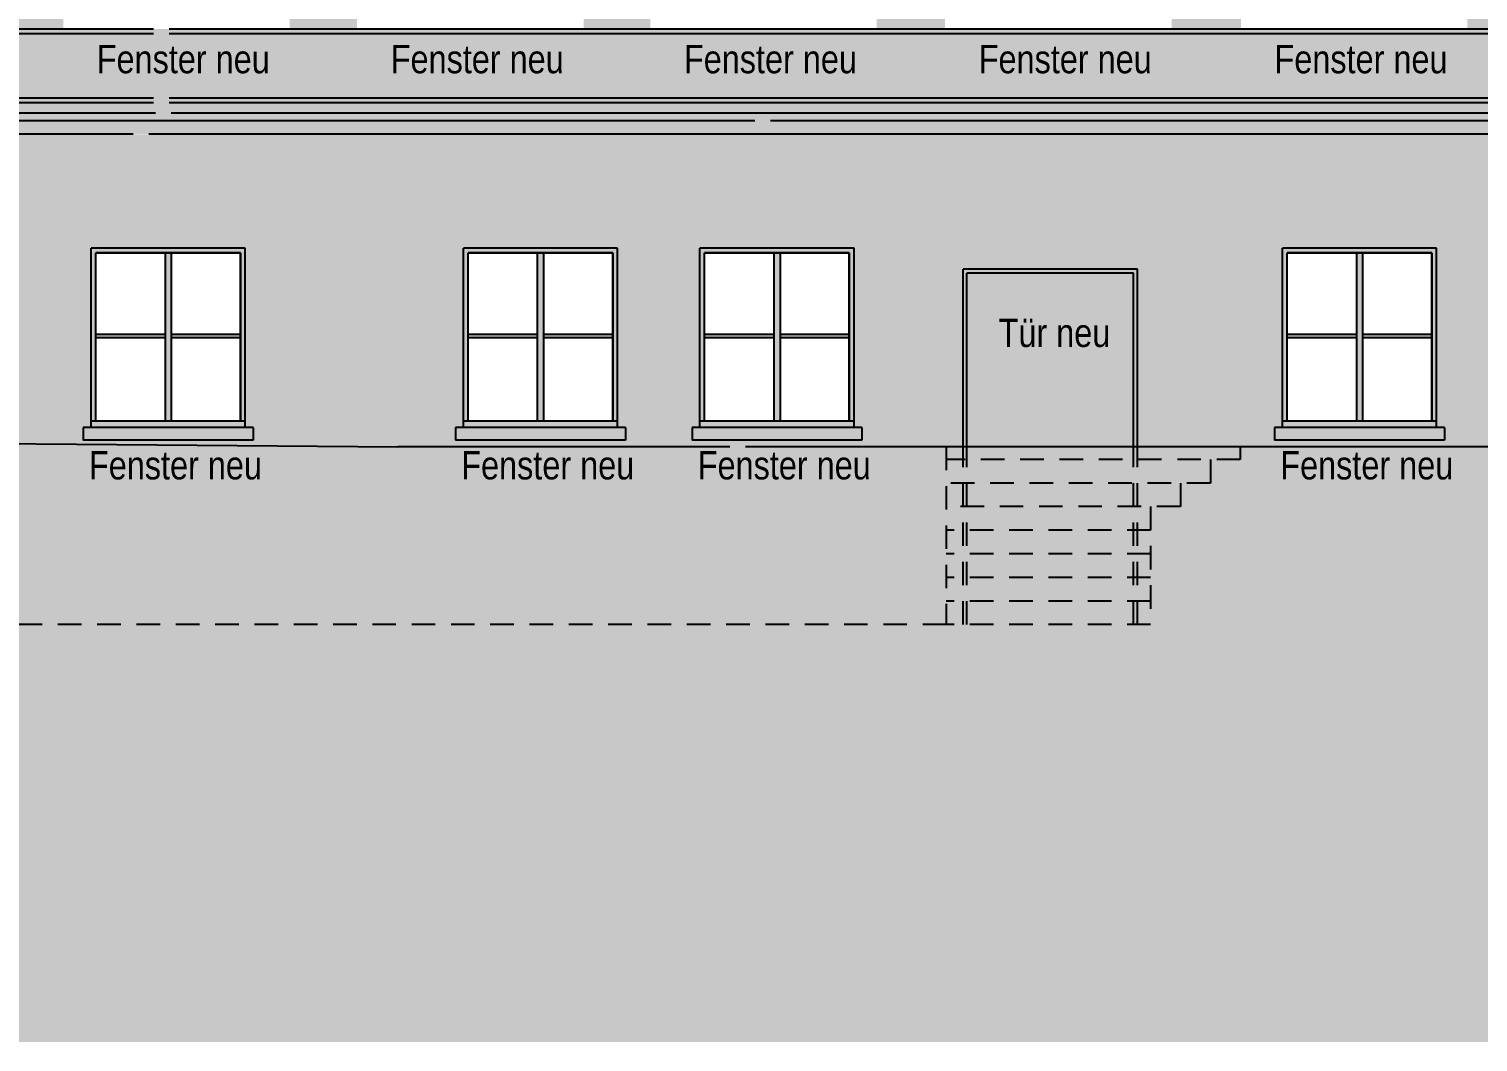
# Model space of a CAD drawing. Header units: metres. Extents: x 11 to 190, y 38 to 70.
# Drawn here: x 85.73 to 94.95, y 37.58 to 44.02 of the extents above; entities that cross this region are included whole.
import ezdxf
from ezdxf.enums import TextEntityAlignment as Align

# ---------------------------------------------------------------- set-up
doc = ezdxf.new("R2010")
doc.units = ezdxf.units.M
doc.header["$LTSCALE"] = 0.01
doc.header["$XCLIPFRAME"] = 2
doc.linetypes.add('AUSGEZOGEN', pattern=[1000, 1000, 0])
doc.linetypes.add('GESTRICHELT', pattern=[9, 6, -3])
for name, color, linetype in [('A_ansicht', 9, 'CONTINUOUS'), ('A_Fensterrahmen', 1, 'CONTINUOUS'), ('A_Glasbild', 7, 'CONTINUOUS'), ('A_Schraff_Fensterrahmen', 255, 'CONTINUOUS'), ('A_Schraff_gelände', 251, 'CONTINUOUS'), ('A_Schraff_Gewaende', 23, 'CONTINUOUS'), ('A_Schraff_Paneel', 14, 'CONTINUOUS'), ('A_Schraff_Sims', 17, 'CONTINUOUS'), ('A_schraff_tuer', 117, 'CONTINUOUS'), ('A_TEXT', 2, 'CONTINUOUS'), ('FASSADE', 7, 'AUSGEZOGEN'), ('FASSADE_STRUKTUR', 8, 'AUSGEZOGEN')]:
    doc.layers.add(name, color=color, linetype=linetype)
doc.styles.add('arial-n', font='ARIALN.TTF')
picture_1 = doc.add_image_def('image1.jpg', size_in_pixel=(60, 84))

msp = doc.modelspace()

# ---------------------------------------------------------------- hatches: boundary and pattern name
at = {"layer": 'A_Schraff_Fensterrahmen'}
h = msp.add_hatch(color=256, dxfattribs=at)
h.paths.add_polyline_path([(86.6374, 42.5958), (86.5974, 42.5958), (86.5974, 41.5258), (86.6374, 41.5258)], flags=17)
h.paths.add_polyline_path([(87.1075, 42.6258), (86.1274, 42.6258), (86.1274, 41.5258), (86.1574, 41.5258), (86.1574, 42.5958), (87.0775, 42.5958), (87.0775, 41.5258), (87.1075, 41.5258)])
h.paths.add_polyline_path([(87.1075, 41.5258), (86.1274, 41.5258), (86.1274, 41.4858), (87.1075, 41.4858)])
h = msp.add_hatch(color=256, dxfattribs=at)
h.paths.add_polyline_path([(89.0053, 42.5958), (88.9653, 42.5958), (88.9653, 41.5258), (89.0053, 41.5258)], flags=17)
h.paths.add_polyline_path([(89.4753, 42.6258), (88.4953, 42.6258), (88.4953, 41.5258), (88.5253, 41.5258), (88.5253, 42.5958), (89.4453, 42.5958), (89.4453, 41.5258), (89.4753, 41.5258)])
h.paths.add_polyline_path([(89.4753, 41.5258), (88.4953, 41.5258), (88.4953, 41.4858), (89.4753, 41.4858)])
h = msp.add_hatch(color=256, dxfattribs=at)
h.paths.add_polyline_path([(90.5096, 42.5958), (90.4696, 42.5958), (90.4696, 41.5258), (90.5096, 41.5258)], flags=17)
h.paths.add_polyline_path([(90.9796, 42.6258), (89.9996, 42.6258), (89.9996, 41.5258), (90.0296, 41.5258), (90.0296, 42.5958), (90.9496, 42.5958), (90.9496, 41.5258), (90.9796, 41.5258)])
h.paths.add_polyline_path([(90.9796, 41.5258), (89.9996, 41.5258), (89.9996, 41.4858), (90.9796, 41.4858)])
h = msp.add_hatch(color=256, dxfattribs=at)
h.paths.add_polyline_path([(94.2146, 42.5958), (94.1746, 42.5958), (94.1746, 41.5258), (94.2146, 41.5258)], flags=17)
h.paths.add_polyline_path([(94.6846, 42.6258), (93.7046, 42.6258), (93.7046, 41.5258), (93.7346, 41.5258), (93.7346, 42.5958), (94.6546, 42.5958), (94.6546, 41.5258), (94.6846, 41.5258)])
h.paths.add_polyline_path([(94.6846, 41.5258), (93.7046, 41.5258), (93.7046, 41.4858), (94.6846, 41.4858)])
h = msp.add_hatch(color=256, dxfattribs=at)
h.paths.add_polyline_path([(87.0775, 42.0758), (86.6374, 42.0758), (86.6374, 42.0558), (87.0775, 42.0558)])
h.paths.add_polyline_path([(86.5974, 42.0758), (86.1574, 42.0758), (86.1574, 42.0558), (86.5974, 42.0558)])
h = msp.add_hatch(color=256, dxfattribs=at)
h.paths.add_polyline_path([(89.4453, 42.0758), (89.0053, 42.0758), (89.0053, 42.0558), (89.4453, 42.0558)])
h.paths.add_polyline_path([(88.9653, 42.0758), (88.5253, 42.0758), (88.5253, 42.0558), (88.9653, 42.0558)])
h = msp.add_hatch(color=256, dxfattribs=at)
h.paths.add_polyline_path([(90.9496, 42.0758), (90.5096, 42.0758), (90.5096, 42.0558), (90.9496, 42.0558)])
h.paths.add_polyline_path([(90.4696, 42.0758), (90.0296, 42.0758), (90.0296, 42.0558), (90.4696, 42.0558)])
h = msp.add_hatch(color=256, dxfattribs=at)
h.paths.add_polyline_path([(94.6546, 42.0758), (94.2146, 42.0758), (94.2146, 42.0558), (94.6546, 42.0558)])
h.paths.add_polyline_path([(94.1746, 42.0758), (93.7346, 42.0758), (93.7346, 42.0558), (94.1746, 42.0558)])
at = {"layer": 'A_Schraff_gelände'}
msp.add_hatch(color=256, dxfattribs=at).paths.add_polyline_path([(11.3282, 41.598), (11.3282, 37.5789), (154.2308, 37.5789), (154.2216, 40.16), (110.1494, 40.16), (110.1494, 41.3633), (91.5663, 41.3633), (88.0786, 41.3633), (81.6712, 41.4133), (71.368, 41.4147), (60.93, 41.416), (60.93, 41.5372), (60.58, 41.5372), (60.58, 41.6622), (55.0967, 41.6622), (55.0967, 41.598), (46.9467, 41.598)])
at = {"layer": 'A_Schraff_Gewaende'}
for points in [[(87.1575, 41.4858), (87.1075, 41.4858), (86.0774, 41.4858), (86.0774, 41.4058), (87.1575, 41.4058)], [(89.5253, 41.4858), (89.4753, 41.4858), (88.4453, 41.4858), (88.4453, 41.4058), (89.5253, 41.4058)], [(91.0296, 41.4858), (90.9796, 41.4858), (89.9496, 41.4858), (89.9496, 41.4058), (91.0296, 41.4058)], [(94.7346, 41.4858), (94.6846, 41.4858), (93.6546, 41.4858), (93.6546, 41.4058), (94.7346, 41.4058)]]:
    msp.add_hatch(color=256, dxfattribs=at).paths.add_polyline_path(points)
at = {"layer": 'A_Schraff_Paneel'}
h = msp.add_hatch(color=256, dxfattribs=at)
h.paths.add_polyline_path([(59.2, 46.9703), (59.2, 43.4844), (110.3894, 43.4844), (116.8374, 43.4842), (116.8374, 46.9701)])
h.paths.add_polyline_path([(106.5637, 44.0188), (106.5637, 44.0988), (106.6137, 44.0988), (106.6137, 46.4588), (107.9537, 46.4588), (107.9537, 44.0988), (108.0037, 44.0988), (108.0037, 44.0188)], flags=16)
h.paths.add_polyline_path([(104.6616, 44.0188), (104.6616, 44.0988), (104.7116, 44.0988), (104.7116, 46.4588), (106.0516, 46.4588), (106.0516, 44.0988), (106.1016, 44.0988), (106.1016, 44.0188)], flags=16)
h.paths.add_polyline_path([(102.7499, 44.0188), (102.7499, 44.0988), (102.7999, 44.0988), (102.7999, 46.4588), (104.1399, 46.4588), (104.1399, 44.0988), (104.1899, 44.0988), (104.1899, 44.0188)], flags=16)
h.paths.add_polyline_path([(100.89, 44.0188), (100.89, 44.0988), (100.94, 44.0988), (100.94, 46.4588), (102.28, 46.4588), (102.28, 44.0988), (102.33, 44.0988), (102.33, 44.0188)], flags=16)
h.paths.add_polyline_path([(99.0201, 44.0188), (99.0201, 44.0988), (99.0701, 44.0988), (99.0701, 46.4588), (100.4101, 46.4588), (100.4101, 44.0988), (100.4601, 44.0988), (100.4601, 44.0188)], flags=16)
h.paths.add_polyline_path([(97.1502, 44.0187), (97.1502, 44.0987), (97.2002, 44.0987), (97.2002, 46.4587), (98.5402, 46.4587), (98.5402, 44.0987), (98.5902, 44.0987), (98.5902, 44.0187)], flags=16)
h.paths.add_polyline_path([(95.3004, 44.0187), (95.3004, 44.0987), (95.3504, 44.0987), (95.3504, 46.4587), (96.6904, 46.4587), (96.6904, 44.0987), (96.7404, 44.0987), (96.7404, 44.0187)], flags=16)
h.paths.add_polyline_path([(93.4405, 44.0187), (93.4405, 44.0987), (93.4905, 44.0987), (93.4905, 46.4587), (94.8305, 46.4587), (94.8305, 44.0987), (94.8805, 44.0987), (94.8805, 44.0187)], flags=16)
h.paths.add_polyline_path([(91.5592, 44.0187), (91.5592, 44.0987), (91.6092, 44.0987), (91.6092, 46.4587), (92.9492, 46.4587), (92.9492, 44.0987), (92.9992, 44.0987), (92.9992, 44.0187)], flags=16)
h.paths.add_polyline_path([(89.6843, 44.0187), (89.6843, 44.0987), (89.7343, 44.0987), (89.7343, 46.4587), (91.0743, 46.4587), (91.0743, 44.0987), (91.1243, 44.0987), (91.1243, 44.0187)], flags=16)
h.paths.add_polyline_path([(87.8194, 44.0187), (87.8194, 44.0987), (87.8694, 44.0987), (87.8694, 46.4587), (89.2094, 46.4587), (89.2094, 44.0987), (89.2594, 44.0987), (89.2594, 44.0187)], flags=16)
h.paths.add_polyline_path([(85.9495, 44.0187), (85.9495, 44.0987), (85.9995, 44.0987), (85.9995, 46.4587), (87.3395, 46.4587), (87.3395, 44.0987), (87.3895, 44.0987), (87.3895, 44.0187)], flags=16)
h.paths.add_polyline_path([(84.0099, 44.0188), (84.0099, 44.0988), (84.0599, 44.0988), (84.0599, 46.4588), (85.3999, 46.4588), (85.3999, 44.0988), (85.4499, 44.0988), (85.4499, 44.0188)], flags=16)
h.paths.add_polyline_path([(82.1898, 44.0187), (82.1898, 44.0987), (82.2398, 44.0987), (82.2398, 46.4587), (83.5798, 46.4587), (83.5798, 44.0987), (83.6298, 44.0987), (83.6298, 44.0187)], flags=16)
h.paths.add_polyline_path([(80.3499, 44.0187), (80.3499, 44.0987), (80.3999, 44.0987), (80.3999, 46.4587), (81.7399, 46.4587), (81.7399, 44.0987), (81.7899, 44.0987), (81.7899, 44.0187)], flags=16)
h.paths.add_polyline_path([(78.48, 44.0187), (78.48, 44.0987), (78.53, 44.0987), (78.53, 46.4587), (79.87, 46.4587), (79.87, 44.0987), (79.92, 44.0987), (79.92, 44.0187)], flags=16)
h.paths.add_polyline_path([(76.6301, 44.0187), (76.6301, 44.0987), (76.6801, 44.0987), (76.6801, 46.4587), (78.0201, 46.4587), (78.0201, 44.0987), (78.0701, 44.0987), (78.0701, 44.0187)], flags=16)
h.paths.add_polyline_path([(74.7702, 44.0187), (74.7702, 44.0987), (74.8202, 44.0987), (74.8202, 46.4587), (76.1602, 46.4587), (76.1602, 44.0987), (76.2102, 44.0987), (76.2102, 44.0187)], flags=16)
h.paths.add_polyline_path([(72.8904, 44.0187), (72.8904, 44.0987), (72.9404, 44.0987), (72.9404, 46.4587), (74.2804, 46.4587), (74.2804, 44.0987), (74.3304, 44.0987), (74.3304, 44.0187)], flags=16)
h.paths.add_polyline_path([(71.0105, 44.0187), (71.0105, 44.0987), (71.0605, 44.0987), (71.0605, 46.4587), (72.4005, 46.4587), (72.4005, 44.0987), (72.4505, 44.0987), (72.4505, 44.0187)], flags=16)
h.paths.add_polyline_path([(69.1053, 44.0187), (69.1053, 44.0987), (69.1553, 44.0987), (69.1553, 46.4587), (70.4953, 46.4587), (70.4953, 44.0987), (70.5453, 44.0987), (70.5453, 44.0187)], flags=16)
h.paths.add_polyline_path([(67.3304, 44.0187), (67.3304, 44.0987), (67.3804, 44.0987), (67.3804, 46.4587), (68.7204, 46.4587), (68.7204, 44.0987), (68.7704, 44.0987), (68.7704, 44.0187)], flags=16)
h.paths.add_polyline_path([(65.3755, 44.0187), (65.3755, 44.0987), (65.4255, 44.0987), (65.4255, 46.4587), (66.7655, 46.4587), (66.7655, 44.0987), (66.8155, 44.0987), (66.8155, 44.0187)], flags=16)
h.paths.add_polyline_path([(63.5906, 44.0187), (63.5906, 44.0987), (63.6406, 44.0987), (63.6406, 46.4587), (64.9806, 46.4587), (64.9806, 44.0987), (65.0306, 44.0987), (65.0306, 44.0187)], flags=16)
h.paths.add_polyline_path([(61.6463, 44.0187), (61.6463, 44.0987), (61.6963, 44.0987), (61.6963, 46.4587), (63.0363, 46.4587), (63.0363, 44.0987), (63.0863, 44.0987), (63.0863, 44.0187)], flags=16)
h = msp.add_hatch(color=256, dxfattribs=at)
h.paths.add_polyline_path([(59.2, 43.3486), (59.2, 41.6622), (60.58, 41.6622), (60.58, 41.5372), (60.93, 41.5372), (60.93, 41.416), (61.978, 41.4141), (61.978, 42.6258), (62.898, 42.6258), (62.898, 41.4158), (63.858, 41.4156), (63.858, 42.6257), (64.778, 42.6257), (64.778, 41.4141), (65.738, 41.4154), (65.738, 42.6256), (66.658, 42.6256), (66.658, 41.4144), (67.603, 41.4145), (67.603, 42.6255), (68.523, 42.6255), (68.523, 41.4145), (69.473, 41.4148), (69.473, 42.6253), (70.393, 42.6253), (70.393, 41.4146), (71.303, 41.4145), (71.303, 42.6252), (72.223, 42.6252), (72.223, 41.4144), (73.163, 41.4142), (73.163, 42.6251), (74.083, 42.6251), (74.083, 41.4141), (75.053, 41.4142), (75.053, 42.625), (75.973, 42.605), (75.973, 41.4141), (76.908, 41.4141), (76.908, 42.6248), (77.828, 42.6248), (77.828, 41.4141), (78.798, 41.4141), (78.798, 42.6247), (79.718, 42.6247), (79.718, 41.4141), (80.7362, 41.4141), (80.7362, 42.2522), (81.7212, 42.2522), (81.7212, 41.4126), (82.4281, 41.4074), (82.4281, 41.4858), (82.4781, 41.4858), (82.4781, 42.6258), (83.4581, 42.6258), (83.4581, 41.4858), (83.5082, 41.4858), (83.5082, 41.4058), (83.5081, 41.399), (88.0786, 41.3633), (91.6729, 41.3633), (91.6729, 42.4922), (92.7829, 42.4922), (92.7829, 41.3633), (110.3894, 41.3633), (110.3894, 43.3502)])
h.paths.add_polyline_path([(84.2888, 42.6258), (84.2888, 41.4858), (84.2388, 41.4858), (84.2388, 41.4058), (85.3189, 41.4058), (85.3189, 41.4858), (85.2689, 41.4858), (85.2689, 42.6258)], flags=16)
h.paths.add_polyline_path([(86.1274, 42.6258), (86.1274, 41.4858), (86.0774, 41.4858), (86.0774, 41.4058), (87.1575, 41.4058), (87.1575, 41.4858), (87.1075, 41.4858), (87.1075, 42.6258)], flags=16)
h.paths.add_polyline_path([(88.4953, 42.6258), (88.4953, 41.4858), (88.4453, 41.4858), (88.4453, 41.4058), (89.5253, 41.4058), (89.5253, 41.4858), (89.4753, 41.4858), (89.4753, 42.6258)], flags=16)
h.paths.add_polyline_path([(89.9996, 42.6258), (89.9996, 41.4858), (89.9496, 41.4858), (89.9496, 41.4058), (91.0296, 41.4058), (91.0296, 41.4858), (90.9796, 41.4858), (90.9796, 42.6258)], flags=16)
h.paths.add_polyline_path([(93.7046, 42.6258), (93.7046, 41.4858), (93.6546, 41.4858), (93.6546, 41.4058), (94.7346, 41.4058), (94.7346, 41.4858), (94.6846, 41.4858), (94.6846, 42.6258)], flags=16)
h.paths.add_polyline_path([(95.5679, 42.6258), (95.5679, 41.4858), (95.5179, 41.4858), (95.5179, 41.4058), (96.5979, 41.4058), (96.5979, 41.4858), (96.5479, 41.4858), (96.5479, 42.6258)], flags=16)
h.paths.add_polyline_path([(97.4375, 42.6258), (97.4375, 41.4858), (97.3875, 41.4858), (97.3875, 41.4058), (98.4675, 41.4058), (98.4675, 41.4858), (98.4175, 41.4858), (98.4175, 42.6258)], flags=16)
h.paths.add_polyline_path([(99.3197, 42.6258), (99.3197, 41.4858), (99.2697, 41.4858), (99.2697, 41.4058), (100.3498, 41.4058), (100.3498, 41.4858), (100.3029, 41.4858), (100.3029, 42.6258)], flags=16)
h.paths.add_polyline_path([(101.1679, 42.6258), (101.1679, 41.4858), (101.1179, 41.4858), (101.1179, 41.4058), (102.1979, 41.4058), (102.1979, 41.4858), (102.1479, 41.4858), (102.1479, 42.6258)], flags=16)
h.paths.add_polyline_path([(103.0329, 42.6258), (103.0329, 41.4858), (102.9829, 41.4858), (102.9829, 41.4058), (104.0629, 41.4058), (104.0629, 41.4858), (104.0129, 41.4858), (104.0129, 42.6258)], flags=16)
h.paths.add_polyline_path([(104.8979, 42.6258), (104.8979, 41.4858), (104.8479, 41.4858), (104.8479, 41.4058), (105.9279, 41.4058), (105.9279, 41.4858), (105.8779, 41.4858), (105.8779, 42.6258)], flags=16)
at = {"layer": 'A_Schraff_Sims'}
msp.add_hatch(color=256, dxfattribs=at).paths.add_polyline_path([(59.18, 43.4844), (59.04, 43.4344), (59.051, 43.3502), (130.1924, 43.3502), (130.2034, 43.4342), (130.0524, 43.4842)])
at = {"layer": 'A_schraff_tuer'}
h = msp.add_hatch(color=15, dxfattribs=at)
h.paths.add_polyline_path([(92.7829, 42.4922), (91.6729, 42.4922), (91.6729, 41.3633), (91.6979, 41.3633), (91.6979, 42.4672), (92.7579, 42.4672), (92.7579, 41.3633), (92.7829, 41.3633)])
h.paths.add_polyline_path([(92.7579, 42.4672), (91.6979, 42.4672), (91.6979, 41.3633), (92.7579, 41.3633)], flags=16)

# ---------------------------------------------------------------- linework, layer by layer
at = {"layer": 'A_ansicht', "color": 3}
for p, q in [((92.7579, 42.4672), (91.6979, 42.4672)), ((91.6979, 41.3633), (91.6979, 42.4672)), ((92.7579, 41.3633), (92.7579, 42.4672))]:
    msp.add_line(p, q, dxfattribs=at)
at = {"layer": 'A_ansicht', "color": 2, "linetype": 'GESTRICHELT', "ltscale": 2.5}
for p, q in [((91.5663, 41.3633), (91.5663, 40.2322)), ((91.6729, 40.2322), (91.6729, 41.3633)), ((91.6979, 40.2322), (91.6979, 41.3633)), ((92.7579, 40.2322), (92.7579, 41.3633)), ((92.7829, 40.2322), (92.7829, 41.3633)), ((93.4363, 41.3633), (93.4363, 41.2822)), ((93.4363, 41.2822), (91.5663, 41.2822)), ((93.2463, 41.2822), (93.2463, 41.1322)), ((93.2463, 41.1322), (91.5663, 41.1322)), ((93.0563, 41.1322), (93.0563, 40.9822)), ((93.0563, 40.9822), (91.5663, 40.9822)), ((92.8663, 40.9822), (92.8663, 40.2322)), ((92.8663, 40.8322), (91.5663, 40.8322)), ((92.8663, 40.6822), (91.5663, 40.6822)), ((92.8663, 40.5322), (91.5663, 40.5322)), ((92.8663, 40.3822), (91.5663, 40.3822)), ((91.5663, 40.2322), (77.5448, 40.2322)), ((92.8663, 40.2322), (91.5663, 40.2322))]:
    msp.add_line(p, q, dxfattribs=at)
at = {"layer": 'A_Fensterrahmen'}
for p, q in [((87.0774, 42.5958), (86.1574, 42.5958)), ((86.1574, 41.5258), (86.1574, 42.5958)), ((86.5974, 42.5958), (86.5974, 41.5258)), ((86.6374, 42.5958), (86.6374, 41.5258)), ((87.0774, 41.5258), (87.0774, 42.5958)), ((89.4453, 42.5958), (88.5253, 42.5958)), ((88.5253, 41.5258), (88.5253, 42.5958)), ((88.9653, 42.5958), (88.9653, 41.5258)), ((89.0053, 42.5958), (89.0053, 41.5258)), ((89.4453, 41.5258), (89.4453, 42.5958)), ((90.9496, 42.5958), (90.0296, 42.5958)), ((90.0296, 41.5258), (90.0296, 42.5958)), ((90.4696, 42.5958), (90.4696, 41.5258)), ((90.5096, 42.5958), (90.5096, 41.5258)), ((90.9496, 41.5258), (90.9496, 42.5958)), ((94.6546, 42.5958), (93.7346, 42.5958)), ((93.7346, 41.5258), (93.7346, 42.5958)), ((94.1746, 42.5958), (94.1746, 41.5258)), ((94.2146, 42.5958), (94.2146, 41.5258)), ((94.6546, 41.5258), (94.6546, 42.5958)), ((86.5974, 42.0758), (86.1574, 42.0758)), ((86.5974, 42.0558), (86.1574, 42.0558)), ((87.0774, 42.0758), (86.6374, 42.0758)), ((87.0774, 42.0558), (86.6374, 42.0558)), ((88.9653, 42.0758), (88.5253, 42.0758)), ((88.9653, 42.0558), (88.5253, 42.0558)), ((89.4453, 42.0758), (89.0053, 42.0758)), ((89.4453, 42.0558), (89.0053, 42.0558)), ((90.4696, 42.0758), (90.0296, 42.0758)), ((90.4696, 42.0558), (90.0296, 42.0558)), ((90.9496, 42.0758), (90.5096, 42.0758)), ((90.9496, 42.0558), (90.5096, 42.0558)), ((94.1746, 42.0758), (93.7346, 42.0758)), ((94.1746, 42.0558), (93.7346, 42.0558)), ((94.6546, 42.0758), (94.2146, 42.0758)), ((94.6546, 42.0558), (94.2146, 42.0558)), ((87.1074, 41.5258), (86.1274, 41.5258)), ((89.4753, 41.5258), (88.4953, 41.5258)), ((90.9796, 41.5258), (89.9996, 41.5258)), ((94.6846, 41.5258), (93.7046, 41.5258))]:
    msp.add_line(p, q, dxfattribs=at)
at = {"layer": 'FASSADE'}
for p, q in [((110.5494, 43.4344), (59.04, 43.4344)), ((116.8374, 43.4844), (59.18, 43.4844)), ((116.6954, 43.3502), (59.051, 43.3502)), ((87.1074, 42.6258), (86.1274, 42.6258)), ((86.1274, 41.4858), (86.1274, 42.6258)), ((87.1074, 41.4858), (87.1074, 42.6258)), ((89.4753, 42.6258), (88.4953, 42.6258)), ((88.4953, 41.4858), (88.4953, 42.6258)), ((89.4753, 41.4858), (89.4753, 42.6258)), ((90.9796, 42.6258), (89.9996, 42.6258)), ((89.9996, 41.4858), (89.9996, 42.6258)), ((90.9796, 41.4858), (90.9796, 42.6258)), ((94.6846, 42.6258), (93.7046, 42.6258)), ((93.7046, 41.4858), (93.7046, 42.6258)), ((94.6846, 41.4858), (94.6846, 42.6258)), ((92.7829, 42.4922), (91.6729, 42.4922)), ((91.6729, 41.3633), (91.6729, 42.4922)), ((92.7829, 41.3633), (92.7829, 42.4922)), ((87.1575, 41.4858), (86.0774, 41.4858)), ((86.0774, 41.4858), (86.0774, 41.4058)), ((87.1074, 41.4858), (86.1274, 41.4858)), ((87.1575, 41.4858), (87.1575, 41.4058)), ((89.5253, 41.4858), (88.4453, 41.4858)), ((88.4453, 41.4858), (88.4453, 41.4058)), ((89.4753, 41.4858), (88.4953, 41.4858)), ((89.5253, 41.4858), (89.5253, 41.4058)), ((91.0296, 41.4858), (89.9496, 41.4858)), ((89.9496, 41.4858), (89.9496, 41.4058)), ((90.9796, 41.4858), (89.9996, 41.4858)), ((91.0296, 41.4858), (91.0296, 41.4058)), ((94.7346, 41.4858), (93.6546, 41.4858)), ((93.6546, 41.4858), (93.6546, 41.4058)), ((94.6846, 41.4858), (93.7046, 41.4858)), ((94.7346, 41.4858), (94.7346, 41.4058)), ((81.5697, 41.4141), (88.0786, 41.3633)), ((87.1575, 41.4058), (86.0774, 41.4058)), ((89.5253, 41.4058), (88.4453, 41.4058)), ((91.0296, 41.4058), (89.9496, 41.4058)), ((94.7346, 41.4058), (93.6546, 41.4058)), ((110.3894, 41.3633), (88.0786, 41.3633))]:
    msp.add_line(p, q, dxfattribs=at)
at = {"layer": 'FASSADE_STRUKTUR', "color": 2}
for p, q in [((116.8244, 44.0184), (59.2, 44.0184)), ((116.8244, 43.9884), (59.2, 43.9884)), ((116.8244, 43.579), (59.2, 43.579)), ((116.8244, 43.549), (59.2, 43.549))]:
    msp.add_line(p, q, dxfattribs=at)

# ---------------------------------------------------------------- texts
at = {"layer": 'A_TEXT', "linetype": 'Continuous', "style": 'arial-n'}
for s, p in [('Fenster neu', (86.7132, 43.6831)), ('Fenster neu', (88.5831, 43.6831)), ('Fenster neu', (90.4479, 43.6831)), ('Fenster neu', (92.3229, 43.6831)), ('Fenster neu', (94.2041, 43.6831)), ('Tür neu', (92.2543, 41.9429)), ('Fenster neu', (86.6636, 41.1013)), ('Fenster neu', (89.0315, 41.1013)), ('Fenster neu', (90.5357, 41.1013)), ('Fenster neu', (94.2408, 41.1013))]:
    msp.add_text(s, height=0.18, dxfattribs=at).set_placement(p, align=Align.BOTTOM_CENTER)

# ---------------------------------------------------------------- pictures from other files: only their frames are drawn
at = {"layer": 'A_Glasbild'}
image = msp.add_image(picture_1, insert=(87.6879, 42.5958), size_in_units=(1.5305, 2.1427), rotation=180, dxfattribs=at)
image.set_boundary_path([(23.433, 41.553), (59.5, 83.5)])
image = msp.add_image(picture_1, insert=(90.0558, 42.5958), size_in_units=(1.5305, 2.1427), rotation=180, dxfattribs=at)
image.set_boundary_path([(23.433, 41.553), (59.5, 83.5)])
image = msp.add_image(picture_1, insert=(91.5601, 42.5958), size_in_units=(1.5305, 2.1427), rotation=180, dxfattribs=at)
image.set_boundary_path([(23.433, 41.553), (59.5, 83.5)])
image = msp.add_image(picture_1, insert=(95.2651, 42.5958), size_in_units=(1.5305, 2.1427), rotation=180, dxfattribs=at)
image.set_boundary_path([(23.433, 41.553), (59.5, 83.5)])

doc.saveas('drawing.dxf')
